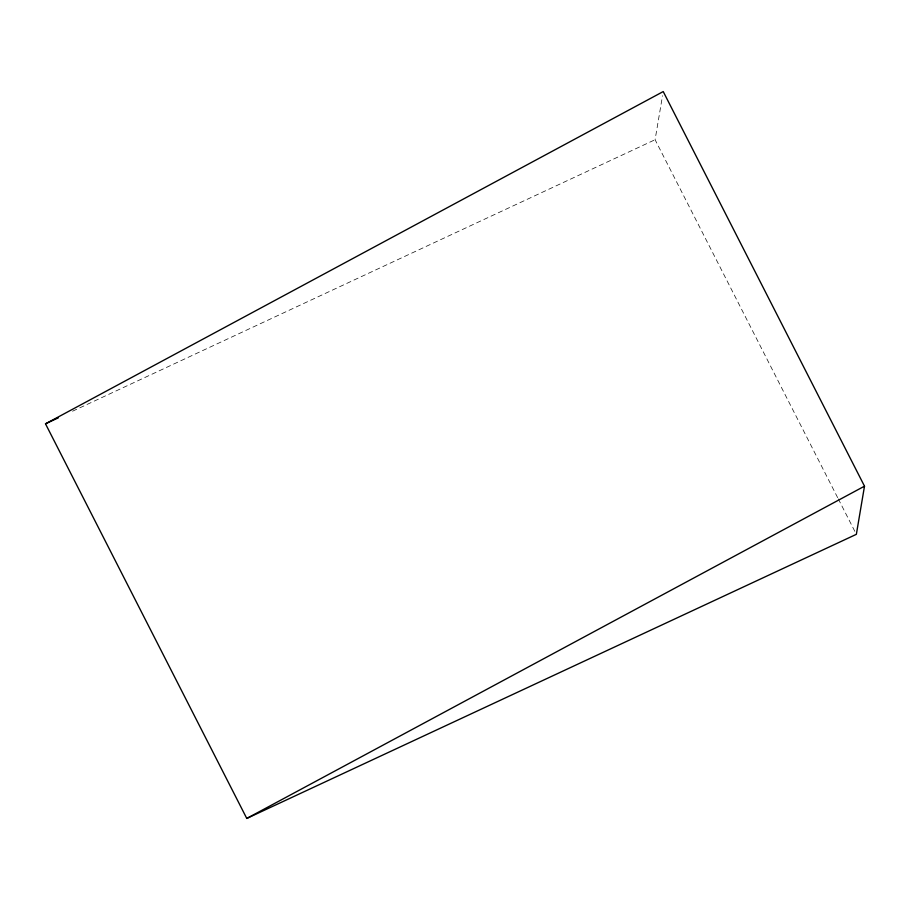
<?xml version="1.0" encoding="UTF-8"?>
<svg xmlns="http://www.w3.org/2000/svg" width="910" height="910" viewBox="0 0 910 910"><rect width="100%" height="100%" fill="white"/><g stroke="black" fill="none" stroke-linecap="round" stroke-linejoin="round"><path stroke-width="0.68" stroke-dasharray="4.55 3.41" d="M837.644 497.645L655.086 139.719L662.537 95.698M72.561 411.206L655.086 139.719M838.292 498.908L855.07 531.793"/><path stroke-width="1.36" d="M864.5 486.179L856.356 534.329L246.769 818.431L45.5 423.821L663.231 91.569L864.5 486.179L246.769 818.431M45.5 423.821L58.388 417.815"/></g></svg>
